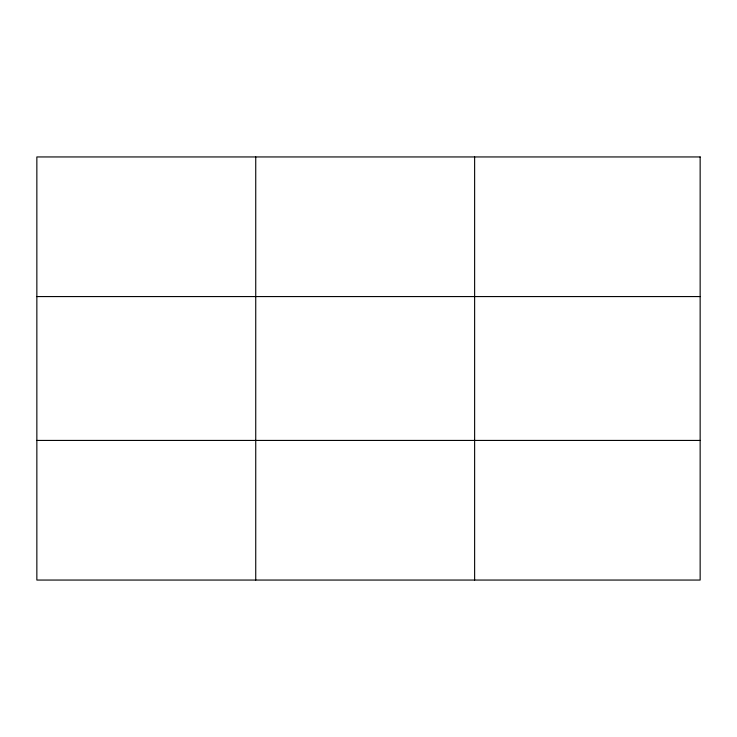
<?xml version="1.0" encoding="UTF-8"?>
<svg xmlns="http://www.w3.org/2000/svg" width="737" height="737" viewBox="0 0 737 737"><rect width="100%" height="100%" fill="white"/><g stroke="black" fill="none" stroke-linecap="round" stroke-linejoin="round"><path stroke-width="1.11" d="M255.739 156.944L255.739 580.056M474.628 156.944L474.628 580.056M36.85 296.569L700.15 296.569M36.85 440.431L700.15 440.431M700.15 156.944L700.15 580.056L36.85 580.056L36.85 156.944L700.15 156.944"/></g></svg>
